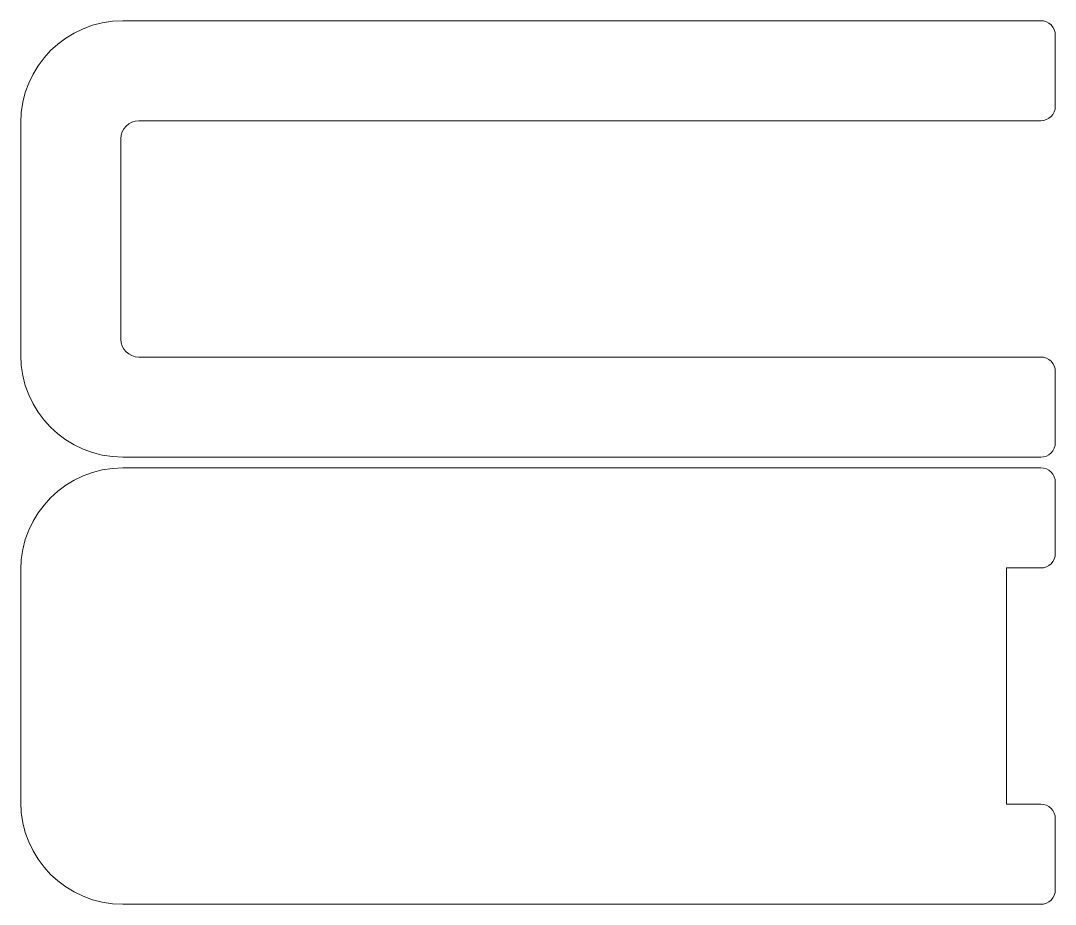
# Model space of a CAD drawing. Header units: inches. Extents: x 0.42 to 3.58, y -2.67 to 0.03.
import ezdxf

# ---------------------------------------------------------------- set-up
doc = ezdxf.new("R2010")
doc.units = ezdxf.units.IN
doc.header["$MEASUREMENT"] = 0
doc.layers.add('Book', color=7, linetype='Continuous', lineweight=0)

msp = doc.modelspace()

# ---------------------------------------------------------------- linework, layer by layer
at = {"layer": 'Book', "color": 18, "lineweight": 18, "true_color": 0x000000}
msp.add_open_spline([(3.5369, -1.3015), (3.5369, -1.3015), (0.7358, -1.3015), (0.7358, -1.3015), (0.5637, -1.3015), (0.4241, -1.1619), (0.4241, -0.9898), (0.4241, -0.9898), (0.4241, -0.2812), (0.4241, -0.2812), (0.4241, -0.109), (0.5637, 0.0305), (0.7358, 0.0305), (0.7358, 0.0305), (3.5369, 0.0305), (3.5369, 0.0305), (3.5615, 0.0305), (3.5815, 0.0106), (3.5815, -0.014), (3.5815, -0.014), (3.5815, -0.2305), (3.5815, -0.2305), (3.5815, -0.2551), (3.5615, -0.275), (3.5369, -0.275), (3.5369, -0.275), (0.7846, -0.275), (0.7846, -0.275), (0.7543, -0.275), (0.7297, -0.2997), (0.7297, -0.33), (0.7297, -0.33), (0.7297, -0.941), (0.7297, -0.941), (0.7297, -0.9713), (0.7543, -0.9959), (0.7846, -0.9959), (0.7846, -0.9959), (3.5369, -0.9959), (3.5369, -0.9959), (3.5615, -0.9959), (3.5815, -1.0159), (3.5815, -1.0405), (3.5815, -1.0405), (3.5815, -1.2569), (3.5815, -1.2569), (3.5815, -1.2815), (3.5615, -1.3015), (3.5369, -1.3015)], degree=3, knots=[0, 0, 0, 0, 1, 1, 1, 2, 2, 2, 3, 3, 3, 4, 4, 4, 5, 5, 5, 6, 6, 6, 7, 7, 7, 8, 8, 8, 9, 9, 9, 10, 10, 10, 11, 11, 11, 12, 12, 12, 13, 13, 13, 14, 14, 14, 15, 15, 15, 16, 16, 16, 16], dxfattribs=at)
at = {"layer": 'Book', "color": 5, "lineweight": 18, "true_color": 0x0000ff}
msp.add_open_spline([(3.5369, -1.6396), (3.5615, -1.6396), (3.5815, -1.6196), (3.5815, -1.595), (3.5815, -1.595), (3.5815, -1.3785), (3.5815, -1.3785), (3.5815, -1.3539), (3.5615, -1.334), (3.5369, -1.334), (3.5369, -1.334), (0.7358, -1.334), (0.7358, -1.334), (0.5637, -1.334), (0.4241, -1.4736), (0.4241, -1.6457), (0.4241, -1.6457), (0.4241, -2.3543), (0.4241, -2.3543), (0.4241, -2.5264), (0.5637, -2.666), (0.7358, -2.666), (0.7358, -2.666), (3.5369, -2.666), (3.5369, -2.666), (3.5615, -2.666), (3.5815, -2.6461), (3.5815, -2.6215), (3.5815, -2.6215), (3.5815, -2.405), (3.5815, -2.405), (3.5815, -2.3804), (3.5615, -2.3604), (3.5369, -2.3604), (3.5369, -2.3604), (3.4328, -2.3604), (3.4328, -2.3604), (3.4328, -2.3604), (3.4328, -1.6396), (3.4328, -1.6396), (3.4328, -1.6396), (3.5369, -1.6396), (3.5369, -1.6396)], degree=3, knots=[0, 0, 0, 0, 1, 1, 1, 2, 2, 2, 3, 3, 3, 4, 4, 4, 5, 5, 5, 6, 6, 6, 7, 7, 7, 8, 8, 8, 9, 9, 9, 10, 10, 10, 11, 11, 11, 12, 12, 12, 13, 13, 13, 14, 14, 14, 14], dxfattribs=at)

doc.saveas('drawing.dxf')
